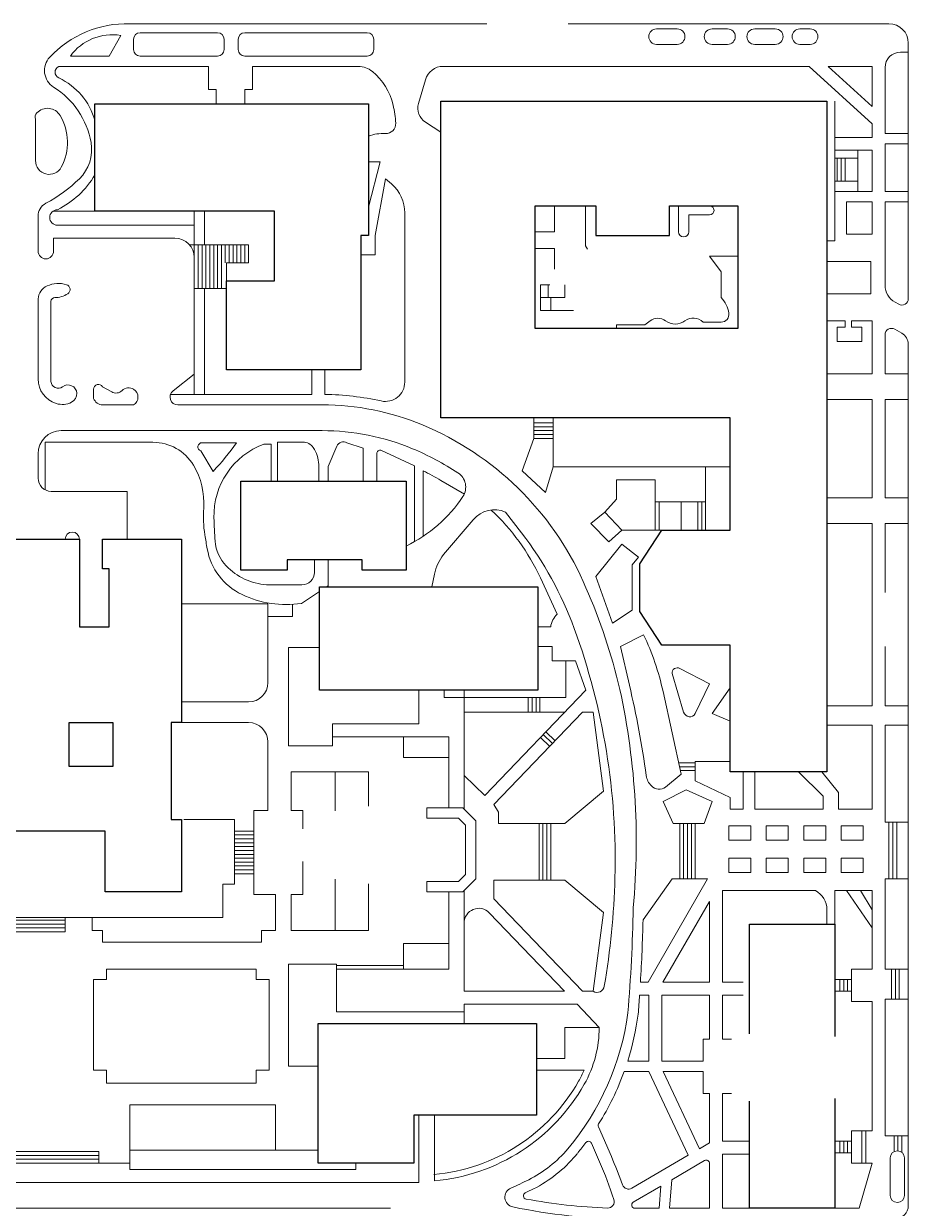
# Model space of a CAD drawing. Header units: feet. Extents: x 2817291 to 2825191, y 230718 to 237492.
# Drawn here: x 2818872 to 2819561, y 234347 to 235269 of the extents above; entities that cross this region are included whole.
import ezdxf

# ---------------------------------------------------------------- set-up
doc = ezdxf.new("R2010")
doc.units = ezdxf.units.FT
doc.layers.add('63', color=7, linetype='Continuous', lineweight=13)

msp = doc.modelspace()

# ---------------------------------------------------------------- linework, layer by layer
at = {"layer": '63'}
for p, q in [((2819545.529, 235268.763), (2819295.711, 235268.763)), ((2819364.626, 235264.743), (2819380.706, 235264.743)), ((2819407.842, 235264.743), (2819419.902, 235264.743)), ((2819441.007, 235264.743), (2819457.087, 235264.743)), ((2819476.183, 235264.743), (2819484.223, 235264.743)), ((2818938.499, 235243.638), (2818947.544, 235259.718)), ((2818957.594, 235256.703), (2818957.594, 235248.663)), ((2819022.92, 235261.728), (2818962.619, 235261.728)), ((2819027.945, 235248.663), (2819027.945, 235256.703)), ((2819039, 235256.703), (2819039, 235248.663)), ((2819139.502, 235261.728), (2819044.025, 235261.728)), ((2819144.527, 235248.663), (2819144.527, 235256.703)), ((2819380.706, 235252.683), (2819364.626, 235252.683)), ((2819419.902, 235252.683), (2819407.842, 235252.683)), ((2819457.087, 235252.683), (2819441.007, 235252.683)), ((2819484.223, 235252.683), (2819476.183, 235252.683)), ((2819560.604, 235246.653), (2819554.472, 235246.653)), ((2819560.604, 235054.859), (2819560.604, 235253.688)), ((2818908.348, 235243.638), (2818938.499, 235243.638)), ((2818962.619, 235243.638), (2819022.92, 235243.638)), ((2819044.025, 235243.638), (2819139.502, 235243.638)), ((2818899.303, 235235.597), (2819015.885, 235235.597)), ((2819015.885, 235235.597), (2819015.885, 235217.507)), ((2819050.056, 235235.597), (2819132.467, 235235.597)), ((2819050.056, 235217.507), (2819050.056, 235235.597)), ((2819198.574, 235235.597), (2819483.376, 235235.597)), ((2819483.376, 235235.597), (2819532.464, 235190.841)), ((2819498.293, 235235.597), (2819532.464, 235204.442)), ((2819498.293, 235235.597), (2819532.464, 235235.597)), ((2819532.464, 235235.597), (2819532.464, 235204.442)), ((2819542.514, 235234.694), (2819542.514, 235183.337)), ((2819179.361, 235206.641), (2819184.731, 235225.194)), ((2819015.885, 235217.507), (2819021.915, 235217.507)), ((2819021.915, 235217.507), (2819021.915, 235206.452)), ((2819044.025, 235217.507), (2819050.056, 235217.507)), ((2819044.025, 235206.452), (2819044.025, 235217.507)), ((2819503.318, 235099.92), (2819503.318, 235208.462)), ((2818881.213, 235194.392), (2818881.213, 235162.231)), ((2819196.788, 235184.342), (2819184.748, 235192.167)), ((2819532.464, 235190.841), (2819532.464, 235180.321)), ((2819542.514, 235183.337), (2819560.604, 235183.337)), ((2819503.318, 235180.321), (2819532.464, 235180.321)), ((2819542.514, 235175.296), (2819560.604, 235175.296)), ((2819542.514, 235175.296), (2819542.514, 235138.111)), ((2819503.318, 235170.271), (2819532.464, 235170.271)), ((2819503.318, 235164.241), (2819521.408, 235164.241)), ((2819505.328, 235146.151), (2819505.328, 235164.241)), ((2819508.343, 235146.151), (2819508.343, 235164.241)), ((2819511.358, 235146.151), (2819511.358, 235164.241)), ((2819521.408, 235170.271), (2819521.408, 235138.111)), ((2819532.464, 235170.271), (2819532.464, 235138.111)), ((2819149.552, 235161.226), (2819140.507, 235161.226)), ((2819140.507, 235126.051), (2819149.552, 235161.226)), ((2819153.572, 235148.161), (2819145.532, 235103.94)), ((2819158.28, 235144.126), (2819153.572, 235148.161)), ((2819521.408, 235146.151), (2819503.318, 235146.151)), ((2819503.318, 235138.111), (2819532.464, 235138.111)), ((2819542.514, 235138.111), (2819560.604, 235138.111)), ((2819309.35, 235095.9), (2819309.35, 235127.056)), ((2819381.711, 235127.056), (2819381.711, 235106.955)), ((2819512.363, 235130.071), (2819512.363, 235104.945)), ((2819532.464, 235130.071), (2819512.363, 235130.071)), ((2819532.464, 235104.945), (2819532.464, 235130.071)), ((2819542.514, 235130.071), (2819560.604, 235130.071)), ((2819542.514, 235130.071), (2819542.514, 235065.24)), ((2818883.223, 235119.016), (2818883.223, 235091.88)), ((2818927.444, 235123.035), (2818894.965, 235123.035)), ((2819004.83, 235086.855), (2819004.83, 235123.035)), ((2819012.87, 235096.666), (2819012.87, 235123.035)), ((2819168.647, 234989.971), (2819168.647, 235121.584)), ((2819389.751, 235120.021), (2819405.831, 235120.021)), ((2819389.751, 235106.955), (2819389.751, 235120.021)), ((2819004.83, 235111.98), (2818898.298, 235111.98)), ((2818895.283, 235101.93), (2818989.755, 235101.93)), ((2818895.283, 235091.88), (2818895.283, 235101.93)), ((2819145.532, 235103.94), (2819145.532, 235088.865)), ((2819497.288, 235099.92), (2819503.318, 235099.92)), ((2819512.363, 235104.945), (2819532.464, 235104.945)), ((2819001.201, 235096.666), (2819047.041, 235096.666)), ((2819007.845, 235062.734), (2819007.845, 235096.666)), ((2819010.86, 235062.734), (2819010.86, 235096.666)), ((2819013.875, 235062.734), (2819013.875, 235096.666)), ((2819016.89, 235062.734), (2819016.89, 235096.666)), ((2819016.89, 235062.734), (2819016.89, 235096.666)), ((2819019.905, 235062.734), (2819019.905, 235096.666)), ((2819022.92, 235062.734), (2819022.92, 235096.666)), ((2819025.935, 235062.734), (2819025.935, 235096.666)), ((2819028.95, 235082.835), (2819028.95, 235096.666)), ((2819031.965, 235082.835), (2819031.965, 235096.666)), ((2819034.98, 235082.835), (2819034.98, 235096.666)), ((2819037.995, 235082.835), (2819037.995, 235096.666)), ((2819041.01, 235082.835), (2819041.01, 235096.666)), ((2819044.025, 235082.835), (2819044.025, 235096.666)), ((2819047.041, 235096.666), (2819047.041, 235082.835)), ((2819270.154, 235093.89), (2819285.229, 235093.89)), ((2819285.229, 235093.89), (2819285.229, 235077.708)), ((2819311.008, 235093.413), (2819309.35, 235095.9)), ((2819004.83, 235086.855), (2819004.83, 234996.068)), ((2819029.955, 235082.835), (2819029.955, 235068.765)), ((2819047.041, 235082.835), (2819029.955, 235082.835)), ((2819145.532, 235088.865), (2819134.477, 235088.865)), ((2819405.831, 235087.86), (2819427.942, 235087.86)), ((2819414.877, 235075.8), (2819405.831, 235087.86)), ((2819497.288, 235083.84), (2819531.459, 235083.84)), ((2819531.459, 235083.84), (2819531.459, 235058.715)), ((2819414.877, 235055.699), (2819414.877, 235075.8)), ((2819029.955, 235062.734), (2819004.83, 235062.734)), ((2819012.87, 234980.323), (2819012.87, 235062.734)), ((2819029.955, 235068.765), (2819029.955, 235062.734)), ((2819274.174, 235065.75), (2819274.174, 235045.649)), ((2819281.527, 235065.75), (2819274.174, 235065.75)), ((2818883.223, 235054.694), (2818883.223, 234992.383)), ((2818893.273, 234990.373), (2818893.273, 235052.684)), ((2819286.388, 235055.699), (2819274.174, 235055.699)), ((2819531.459, 235058.715), (2819497.288, 235058.715)), ((2819550.268, 235052.062), (2819553.139, 235050.467)), ((2819274.174, 235045.649), (2819299.92, 235045.649)), ((2819333.47, 235034.594), (2819355.581, 235034.594)), ((2819333.47, 235031.579), (2819333.47, 235034.594)), ((2819355.581, 235034.594), (2819359.601, 235037.609)), ((2819400.806, 235036.604), (2819414.877, 235036.604)), ((2819497.288, 235037.609), (2819511.358, 235037.609)), ((2819511.358, 235037.609), (2819511.358, 235032.584)), ((2819516.383, 235037.609), (2819532.464, 235037.609)), ((2819516.383, 235032.584), (2819516.383, 235037.609)), ((2819532.464, 235037.609), (2819532.464, 234996.403)), ((2819505.328, 235032.584), (2819505.328, 235021.529)), ((2819511.358, 235032.584), (2819505.328, 235032.584)), ((2819524.423, 235032.584), (2819516.383, 235032.584)), ((2819524.423, 235021.529), (2819524.423, 235032.584)), ((2819542.514, 235026.724), (2819542.514, 234996.403)), ((2819555.435, 235028.086), (2819549.979, 235031.117)), ((2819505.328, 235021.529), (2819524.423, 235021.529)), ((2819560.604, 234349.173), (2819560.604, 235019.3)), ((2819096.286, 234980.323), (2819096.286, 234999.418)), ((2819106.336, 234980.314), (2819106.336, 234999.418)), ((2819004.83, 234996.068), (2818988.257, 234983.179)), ((2819004.83, 234996.068), (2819004.83, 234980.323)), ((2819532.464, 234996.403), (2819497.288, 234996.403)), ((2819560.604, 234996.403), (2819542.514, 234996.403)), ((2818926.439, 234977.308), (2818926.439, 234984.343)), ((2818933.474, 234986.353), (2818940.509, 234982.333)), ((2818986.228, 234980.323), (2819096.286, 234980.323)), ((2818957.594, 234972.283), (2818933.474, 234972.283)), ((2818991.996, 234972.283), (2819104.326, 234972.283)), ((2819532.464, 234976.303), (2819497.288, 234976.303)), ((2819532.464, 234976.303), (2819532.464, 234899.922)), ((2819560.604, 234976.303), (2819542.514, 234976.303)), ((2819542.514, 234976.303), (2819542.514, 234899.922)), ((2819269.149, 234946.153), (2819269.149, 234962.233)), ((2819284.224, 234962.233), (2819284.224, 234924.042)), ((2818901.241, 234952.183), (2819104.326, 234952.183)), ((2819269.149, 234958.213), (2819284.224, 234958.213)), ((2819269.149, 234955.198), (2819284.224, 234955.198)), ((2819269.149, 234952.183), (2819284.224, 234952.183)), ((2818888.806, 234943.138), (2818972.669, 234943.138)), ((2818888.806, 234906.088), (2818888.806, 234943.138)), ((2819037.661, 234942.803), (2819010.883, 234942.803)), ((2819064.747, 234941.699), (2819058.899, 234941.699)), ((2819064.747, 234912.987), (2819064.747, 234941.699)), ((2819069.672, 234943.245), (2819089.371, 234943.245)), ((2819069.672, 234912.987), (2819069.672, 234943.245)), ((2819123.536, 234942.803), (2819136.156, 234938.607)), ((2819260.104, 234921.027), (2819269.149, 234946.153)), ((2819269.149, 234949.168), (2819284.224, 234949.168)), ((2819269.149, 234946.153), (2819284.224, 234946.153)), ((2818883.223, 234915.241), (2818883.223, 234934.165)), ((2819009.96, 234936.398), (2819019.501, 234920.498)), ((2819109.07, 234924.252), (2819115.841, 234940.153)), ((2819136.156, 234938.607), (2819136.156, 234912.987)), ((2819146.929, 234912.987), (2819146.929, 234934.411)), ((2819150.006, 234937.061), (2819176.169, 234924.694)), ((2819101.683, 234925.798), (2819101.683, 234912.987)), ((2819109.07, 234912.987), (2819109.07, 234924.252)), ((2819176.169, 234924.694), (2819176.169, 234865.796)), ((2819284.224, 234924.042), (2819278.194, 234903.942)), ((2819284.224, 234924.042), (2819421.912, 234924.042)), ((2819402.816, 234924.042), (2819402.816, 234874.796)), ((2819182.941, 234869.934), (2819182.941, 234920.939)), ((2819278.194, 234903.942), (2819260.104, 234921.027)), ((2819333.47, 234913.992), (2819363.621, 234913.992)), ((2819333.47, 234898.917), (2819333.47, 234913.992)), ((2819363.621, 234913.992), (2819363.621, 234896.907)), ((2818952.569, 234904.947), (2818893.517, 234904.947)), ((2818952.569, 234867.761), (2818952.569, 234904.947)), ((2819215.028, 234902.729), (2819196.791, 234913.431)), ((2819324.425, 234888.867), (2819333.47, 234898.917)), ((2819363.621, 234896.907), (2819402.816, 234896.907)), ((2819363.621, 234896.907), (2819363.621, 234874.796)), ((2819366.636, 234896.907), (2819366.636, 234874.796)), ((2819383.721, 234896.907), (2819383.721, 234874.796)), ((2819396.786, 234896.907), (2819396.786, 234874.796)), ((2819399.801, 234896.907), (2819399.801, 234874.796)), ((2819532.464, 234899.922), (2819497.288, 234899.922)), ((2819560.604, 234899.922), (2819542.514, 234899.922)), ((2819247.022, 234888.851), (2819259.582, 234872.575)), ((2819324.425, 234888.867), (2819313.37, 234879.821)), ((2819337.49, 234874.796), (2819324.425, 234888.867)), ((2819198.798, 234855.701), (2819221.913, 234882.837)), ((2819313.37, 234879.821), (2819327.44, 234865.751)), ((2819532.464, 234879.821), (2819497.288, 234879.821)), ((2819532.464, 234879.821), (2819532.464, 234738.114)), ((2819560.604, 234879.821), (2819542.514, 234879.821)), ((2819542.514, 234879.821), (2819542.514, 234826.188)), ((2819327.44, 234865.751), (2819337.49, 234874.796)), ((2819368.646, 234874.796), (2819337.49, 234874.796)), ((2819169.653, 234862.416), (2819169.653, 234843.641)), ((2819317.39, 234838.616), (2819337.49, 234863.741)), ((2819337.49, 234863.741), (2819350.556, 234853.691)), ((2819098.297, 234841.928), (2819098.297, 234851.681)), ((2819109.07, 234831.498), (2819109.07, 234851.681)), ((2819109.07, 234851.681), (2819109.07, 234830.576)), ((2819135.482, 234851.681), (2819109.07, 234851.681)), ((2819135.482, 234843.641), (2819135.482, 234851.681)), ((2819350.556, 234853.691), (2819345.53, 234847.661)), ((2819169.653, 234843.641), (2819135.482, 234843.641)), ((2819189.753, 234830.576), (2819191.763, 234840.626)), ((2819345.53, 234847.661), (2819345.53, 234812.485)), ((2819061.054, 234832.161), (2819088.53, 234832.161)), ((2819107.659, 234830.576), (2819109.07, 234831.498)), ((2819287.24, 234809.47), (2819274.174, 234837.611)), ((2819330.455, 234802.435), (2819317.39, 234838.616)), ((2819088.14, 234817.806), (2819102.316, 234827.08)), ((2819109.07, 234830.576), (2819189.753, 234830.576)), ((2819062.116, 234817.511), (2818994.78, 234817.511)), ((2819062.116, 234756.204), (2819062.116, 234817.511)), ((2819081.211, 234807.46), (2819081.211, 234817.066)), ((2819345.53, 234812.485), (2819330.455, 234802.435)), ((2819062.116, 234807.46), (2819081.211, 234807.46)), ((2819272.164, 234799.42), (2819282.214, 234799.42)), ((2819354.576, 234793.39), (2819336.485, 234784.345)), ((2819078.196, 234783.34), (2819078.196, 234706.959)), ((2819102.316, 234783.34), (2819078.196, 234783.34)), ((2819272.164, 234784.238), (2819283.282, 234784.238)), ((2819283.282, 234784.238), (2819283.282, 234773.196)), ((2819336.485, 234784.345), (2819343.52, 234754.194)), ((2819542.514, 234784.142), (2819542.514, 234738.114)), ((2819283.282, 234773.196), (2819294.055, 234773.196)), ((2819294.055, 234773.196), (2819294.055, 234744.486)), ((2819294.055, 234773.196), (2819301.442, 234773.196)), ((2819301.442, 234773.196), (2819309.465, 234750.169)), ((2819405.831, 234755.199), (2819382.716, 234767.26)), ((2819376.686, 234763.24), (2819385.731, 234733.089)), ((2819179.703, 234724.044), (2819179.703, 234750.174)), ((2819199.254, 234744.486), (2819199.254, 234750.174)), ((2819214.878, 234657.713), (2819214.878, 234750.174)), ((2819309.465, 234750.169), (2819230.875, 234668.304)), ((2819383.721, 234684.848), (2819369.651, 234749.169)), ((2819394.776, 234732.084), (2819405.831, 234755.199)), ((2819421.912, 234752.184), (2819407.842, 234732.084)), ((2818994.78, 234741.129), (2819047.041, 234741.129)), ((2819294.055, 234744.486), (2819199.254, 234744.486)), ((2819264.814, 234744.486), (2819264.814, 234733.089)), ((2819267.829, 234744.486), (2819267.829, 234733.089)), ((2819270.844, 234744.486), (2819270.844, 234733.089)), ((2819273.859, 234744.486), (2819273.859, 234733.089)), ((2819214.878, 234733.089), (2819293.069, 234733.089)), ((2819307, 234733.089), (2819237.994, 234661.207)), ((2819307, 234733.089), (2819315.38, 234733.089)), ((2819323.42, 234671.783), (2819315.38, 234733.089)), ((2819407.842, 234732.084), (2819421.912, 234726.054)), ((2819532.464, 234738.114), (2819497.288, 234738.114)), ((2819560.604, 234738.114), (2819542.514, 234738.114)), ((2819047.041, 234725.049), (2818994.78, 234725.049)), ((2819112.367, 234724.044), (2819179.703, 234724.044)), ((2819112.367, 234706.959), (2819112.367, 234724.044)), ((2819532.464, 234723.039), (2819497.288, 234723.039)), ((2819532.464, 234723.039), (2819532.464, 234657.713)), ((2819560.604, 234723.039), (2819542.514, 234723.039)), ((2819542.514, 234723.039), (2819542.514, 234647.663)), ((2819112.367, 234713.994), (2819202.818, 234713.994)), ((2819167.643, 234697.913), (2819167.643, 234713.994)), ((2819202.818, 234713.994), (2819202.818, 234658.718)), ((2819274.269, 234713.506), (2819281.519, 234706.546)), ((2819276.357, 234715.681), (2819283.607, 234708.721)), ((2819278.445, 234717.856), (2819285.695, 234710.896)), ((2819062.116, 234656.708), (2819062.116, 234709.974)), ((2819078.196, 234706.959), (2819112.367, 234706.959)), ((2819202.818, 234697.913), (2819167.643, 234697.913)), ((2819381.787, 234693.69), (2819394.776, 234693.69)), ((2819394.776, 234694.898), (2819421.912, 234694.898)), ((2819394.776, 234679.823), (2819394.776, 234694.898)), ((2819080.206, 234686.858), (2819140.507, 234686.858)), ((2819080.206, 234656.708), (2819080.206, 234686.858)), ((2819114.377, 234656.322), (2819114.377, 234686.858)), ((2819140.507, 234686.858), (2819140.507, 234659.937)), ((2819214.878, 234683.843), (2819230.875, 234668.304)), ((2819371.661, 234674.798), (2819383.721, 234684.848)), ((2819382.446, 234690.675), (2819394.776, 234690.675)), ((2819383.106, 234687.66), (2819394.776, 234687.66)), ((2819431.962, 234686.858), (2819431.962, 234657.713)), ((2819441.007, 234657.713), (2819441.007, 234686.858)), ((2819475.178, 234686.858), (2819494.273, 234667.763)), ((2819506.333, 234670.778), (2819493.268, 234686.858)), ((2819421.912, 234666.758), (2819394.776, 234679.823)), ((2819293.27, 234646.658), (2819323.42, 234671.783)), ((2819369.651, 234663.743), (2819387.741, 234672.788)), ((2819387.741, 234672.788), (2819407.842, 234663.743)), ((2819421.912, 234657.713), (2819421.912, 234666.758)), ((2819494.273, 234667.763), (2819494.273, 234657.713)), ((2819506.333, 234657.713), (2819506.333, 234670.778)), ((2819051.061, 234656.708), (2819062.116, 234656.708)), ((2819051.061, 234649.673), (2819051.061, 234656.708)), ((2819089.251, 234656.708), (2819080.206, 234656.708)), ((2819089.251, 234642.33), (2819089.251, 234656.708)), ((2819213.873, 234658.718), (2819185.733, 234658.718)), ((2819185.733, 234650.678), (2819185.733, 234658.718)), ((2819223.923, 234648.668), (2819213.873, 234658.718)), ((2819237.994, 234661.207), (2819241.729, 234655.487)), ((2819377.691, 234646.658), (2819369.651, 234663.743)), ((2819407.842, 234663.743), (2819401.811, 234646.658)), ((2819431.962, 234657.713), (2819421.912, 234657.713)), ((2819494.273, 234657.713), (2819441.007, 234657.713)), ((2819532.464, 234657.713), (2819506.333, 234657.713)), ((2818996.79, 234649.673), (2819035.985, 234649.673)), ((2819035.985, 234649.673), (2819035.985, 234599.422)), ((2819051.061, 234649.673), (2819051.061, 234591.382)), ((2819210.543, 234650.678), (2819185.733, 234650.678)), ((2819215.883, 234645.337), (2819210.543, 234650.678)), ((2819223.923, 234603.442), (2819223.923, 234648.668)), ((2819241.729, 234655.487), (2819241.729, 234646.658)), ((2819241.729, 234646.658), (2819293.27, 234646.658)), ((2819273.169, 234602.437), (2819273.169, 234646.658)), ((2819276.184, 234602.437), (2819276.184, 234646.658)), ((2819279.199, 234602.437), (2819279.199, 234646.658)), ((2819282.214, 234602.437), (2819282.214, 234646.658)), ((2819401.811, 234646.658), (2819377.691, 234646.658)), ((2819382.716, 234646.658), (2819382.716, 234603.442)), ((2819385.731, 234646.658), (2819385.731, 234603.442)), ((2819388.746, 234646.658), (2819388.746, 234603.442)), ((2819391.761, 234646.658), (2819391.761, 234603.442)), ((2819394.776, 234646.658), (2819394.776, 234603.442)), ((2819542.514, 234647.663), (2819560.604, 234647.663)), ((2819545.529, 234603.442), (2819545.529, 234647.663)), ((2819548.544, 234603.442), (2819548.544, 234647.663)), ((2819551.559, 234603.442), (2819551.559, 234647.663)), ((2819051.061, 234640.628), (2819035.985, 234640.628)), ((2819051.061, 234637.613), (2819035.985, 234637.613)), ((2819215.883, 234606.772), (2819215.883, 234645.337)), ((2819437.992, 234644.648), (2819420.907, 234644.648)), ((2819420.907, 234644.648), (2819420.907, 234633.592)), ((2819437.992, 234633.592), (2819437.992, 234644.648)), ((2819467.138, 234644.648), (2819450.052, 234644.648)), ((2819450.052, 234644.648), (2819450.052, 234633.592)), ((2819467.138, 234633.592), (2819467.138, 234644.648)), ((2819496.283, 234644.648), (2819479.198, 234644.648)), ((2819479.198, 234644.648), (2819479.198, 234633.592)), ((2819496.283, 234633.592), (2819496.283, 234644.648)), ((2819525.428, 234644.648), (2819508.343, 234644.648)), ((2819508.343, 234644.648), (2819508.343, 234633.592)), ((2819525.428, 234633.592), (2819525.428, 234644.648)), ((2819051.061, 234634.597), (2819035.985, 234634.597)), ((2819051.061, 234631.582), (2819035.985, 234631.582)), ((2819051.061, 234628.567), (2819035.985, 234628.567)), ((2819420.907, 234633.592), (2819437.992, 234633.592)), ((2819450.052, 234633.592), (2819467.138, 234633.592)), ((2819479.198, 234633.592), (2819496.283, 234633.592)), ((2819508.343, 234633.592), (2819525.428, 234633.592)), ((2819051.061, 234625.552), (2819035.985, 234625.552)), ((2819051.061, 234622.537), (2819035.985, 234622.537)), ((2819051.061, 234619.522), (2819035.985, 234619.522)), ((2819437.992, 234619.522), (2819420.907, 234619.522)), ((2819420.907, 234619.522), (2819420.907, 234608.467)), ((2819437.992, 234608.467), (2819437.992, 234619.522)), ((2819467.138, 234619.522), (2819450.052, 234619.522)), ((2819450.052, 234619.522), (2819450.052, 234608.467)), ((2819467.138, 234608.467), (2819467.138, 234619.522)), ((2819496.283, 234619.522), (2819479.198, 234619.522)), ((2819479.198, 234619.522), (2819479.198, 234608.467)), ((2819496.283, 234608.467), (2819496.283, 234619.522)), ((2819525.428, 234619.522), (2819508.343, 234619.522)), ((2819508.343, 234619.522), (2819508.343, 234608.467)), ((2819525.428, 234608.467), (2819525.428, 234619.522)), ((2819051.061, 234616.507), (2819035.985, 234616.507)), ((2819051.061, 234613.492), (2819035.985, 234613.492)), ((2819051.061, 234610.477), (2819035.985, 234610.477)), ((2819089.251, 234591.382), (2819089.251, 234617.016)), ((2819051.061, 234607.462), (2819035.985, 234607.462)), ((2819114.377, 234563.241), (2819114.377, 234603.326)), ((2819185.733, 234601.432), (2819210.543, 234601.432)), ((2819185.733, 234601.432), (2819185.733, 234593.392)), ((2819210.543, 234601.432), (2819215.883, 234606.772)), ((2819213.873, 234593.392), (2819223.923, 234603.442)), ((2819237.994, 234602.437), (2819293.27, 234602.437)), ((2819237.994, 234587.887), (2819237.994, 234602.437)), ((2819293.27, 234602.437), (2819323.42, 234577.312)), ((2819376.686, 234603.442), (2819354.121, 234571.54)), ((2819358.016, 234523.041), (2819404.365, 234603.442)), ((2819404.365, 234603.442), (2819376.686, 234603.442)), ((2819420.907, 234608.467), (2819437.992, 234608.467)), ((2819450.052, 234608.467), (2819467.138, 234608.467)), ((2819479.198, 234608.467), (2819496.283, 234608.467)), ((2819508.343, 234608.467), (2819525.428, 234608.467)), ((2819542.514, 234603.442), (2819560.604, 234603.442)), ((2819542.514, 234603.442), (2819542.514, 234533.091)), ((2819026.94, 234599.422), (2819026.94, 234573.291)), ((2819035.985, 234599.422), (2819026.94, 234599.422)), ((2819051.061, 234591.382), (2819068.146, 234591.382)), ((2819068.146, 234591.382), (2819068.146, 234563.241)), ((2819080.206, 234591.382), (2819089.251, 234591.382)), ((2819080.206, 234563.241), (2819080.206, 234591.382)), ((2819140.507, 234599.712), (2819140.507, 234563.241)), ((2819185.733, 234593.392), (2819213.873, 234593.392)), ((2819202.818, 234593.392), (2819202.818, 234533.091)), ((2819214.878, 234569.199), (2819214.878, 234594.397)), ((2819415.882, 234594.397), (2819415.882, 234523.041)), ((2819415.882, 234594.397), (2819488.243, 234594.397)), ((2819503.318, 234568.266), (2819503.318, 234594.397)), ((2819503.318, 234594.397), (2819532.464, 234594.397)), ((2819512.363, 234594.397), (2819532.464, 234565.251)), ((2819523.418, 234594.397), (2819532.464, 234579.321)), ((2819532.464, 234594.397), (2819532.464, 234533.091)), ((2819307, 234516.005), (2819237.994, 234587.887)), ((2819026.94, 234573.291), (2818724.43, 234573.291)), ((2818904.328, 234562.236), (2818904.328, 234573.291)), ((2818925.433, 234563.241), (2818925.433, 234573.291)), ((2819293.069, 234516.005), (2819234.446, 234577.071)), ((2819323.42, 234577.312), (2819315.38, 234516.005)), ((2819497.288, 234568.266), (2819497.288, 234579.321)), ((2818904.328, 234571.281), (2818844.027, 234571.281)), ((2818904.328, 234568.266), (2818844.027, 234568.266)), ((2818904.328, 234565.251), (2818844.027, 234565.251)), ((2819214.878, 234569.199), (2819214.878, 234516.005)), ((2818844.027, 234562.236), (2818904.328, 234562.236)), ((2818933.474, 234563.241), (2818925.433, 234563.241)), ((2818933.474, 234554.196), (2818933.474, 234563.241)), ((2819057.091, 234563.241), (2819057.091, 234554.196)), ((2819068.146, 234563.241), (2819057.091, 234563.241)), ((2819140.507, 234563.241), (2819080.206, 234563.241)), ((2819057.091, 234554.196), (2818933.474, 234554.196)), ((2819167.643, 234553.191), (2819202.818, 234553.191)), ((2819167.643, 234536.106), (2819167.643, 234553.191)), ((2819078.196, 234537.111), (2819115.382, 234537.111)), ((2819078.196, 234457.715), (2819078.196, 234537.111)), ((2819115.382, 234537.111), (2819115.382, 234499.925)), ((2819167.643, 234536.106), (2819115.382, 234536.106)), ((2819167.643, 234533.091), (2819167.643, 234536.106)), ((2818936.489, 234533.091), (2818936.489, 234525.051)), ((2819053.071, 234533.091), (2818936.489, 234533.091)), ((2819053.071, 234525.051), (2819053.071, 234533.091)), ((2819167.643, 234533.091), (2819115.382, 234533.091)), ((2819202.818, 234533.091), (2819167.643, 234533.091)), ((2819516.383, 234533.091), (2819532.464, 234533.091)), ((2819516.383, 234525.051), (2819516.383, 234533.091)), ((2819542.514, 234533.091), (2819560.604, 234533.091)), ((2819547.539, 234533.091), (2819547.539, 234509.975)), ((2819550.554, 234533.091), (2819550.554, 234509.975)), ((2819553.569, 234533.091), (2819553.569, 234509.975)), ((2818926.439, 234525.051), (2818926.439, 234454.699)), ((2818936.489, 234525.051), (2818926.439, 234525.051)), ((2819063.121, 234525.051), (2819053.071, 234525.051)), ((2819063.121, 234454.699), (2819063.121, 234525.051)), ((2819358.016, 234523.041), (2819352.062, 234523.041)), ((2819405.831, 234523.041), (2819369.617, 234523.041)), ((2819431.962, 234523.041), (2819415.882, 234523.041)), ((2819503.318, 234525.051), (2819516.383, 234525.051)), ((2819507.338, 234525.051), (2819507.338, 234516.005)), ((2819510.353, 234525.051), (2819510.353, 234516.005)), ((2819513.368, 234525.051), (2819513.368, 234516.005)), ((2819516.383, 234525.051), (2819516.383, 234516.005)), ((2819214.878, 234516.005), (2819293.069, 234516.005)), ((2819307, 234516.005), (2819315.38, 234516.005)), ((2819358.596, 234512.99), (2819351.409, 234512.99)), ((2819358.596, 234461.734), (2819358.596, 234512.99)), ((2819405.831, 234512.99), (2819368.646, 234512.99)), ((2819368.646, 234461.734), (2819368.646, 234512.99)), ((2819405.831, 234512.99), (2819405.831, 234478.82)), ((2819431.962, 234512.99), (2819415.882, 234512.99)), ((2819415.882, 234512.99), (2819415.882, 234478.82)), ((2819503.318, 234516.005), (2819516.383, 234516.005)), ((2819516.383, 234516.005), (2819516.383, 234507.965)), ((2819542.514, 234509.975), (2819560.604, 234509.975)), ((2819542.514, 234509.975), (2819542.514, 234403.444)), ((2819115.382, 234499.925), (2819214.878, 234499.925)), ((2819214.878, 234505.955), (2819302.717, 234505.955)), ((2819214.878, 234499.925), (2819214.878, 234505.955)), ((2819214.878, 234499.925), (2819214.878, 234490.88)), ((2819320.083, 234487.865), (2819302.717, 234505.955)), ((2819516.383, 234507.965), (2819532.464, 234507.965)), ((2819532.464, 234507.965), (2819532.464, 234407.464)), ((2819293.27, 234487.865), (2819320.001, 234487.865)), ((2819293.27, 234463.745), (2819293.27, 234487.865)), ((2819400.806, 234478.82), (2819405.831, 234478.82)), ((2819400.806, 234461.734), (2819400.806, 234478.82)), ((2819415.882, 234478.82), (2819422.917, 234478.82)), ((2819271.159, 234463.745), (2819293.27, 234463.745)), ((2818926.439, 234454.699), (2818936.489, 234454.699)), ((2818936.489, 234454.699), (2818936.489, 234444.649)), ((2819053.071, 234454.699), (2819063.121, 234454.699)), ((2819053.071, 234444.649), (2819053.071, 234454.699)), ((2819101.311, 234457.715), (2819078.196, 234457.715)), ((2819271.159, 234454.699), (2819308.203, 234454.699)), ((2819339.425, 234453.694), (2819358.596, 234453.694)), ((2819342.151, 234461.734), (2819358.596, 234461.734)), ((2819389.296, 234388.431), (2819358.596, 234453.694)), ((2819368.646, 234461.734), (2819400.806, 234461.734)), ((2819398.011, 234393.515), (2819369.702, 234453.694)), ((2819369.702, 234453.694), (2819400.806, 234453.694)), ((2819400.806, 234453.694), (2819400.806, 234436.609)), ((2818936.489, 234444.649), (2819053.071, 234444.649)), ((2819400.806, 234436.609), (2819405.831, 234436.609)), ((2819405.831, 234436.609), (2819405.831, 234398.077)), ((2819415.882, 234436.609), (2819415.882, 234399.424)), ((2819415.882, 234436.609), (2819422.917, 234436.609)), ((2818954.579, 234427.564), (2818954.579, 234392.388)), ((2819068.146, 234427.564), (2818954.579, 234427.564)), ((2819068.146, 234392.388), (2819068.146, 234427.564)), ((2819179.703, 234419.524), (2819179.703, 234367.263)), ((2819191.763, 234419.524), (2819179.703, 234419.524)), ((2819191.763, 234368.505), (2819191.763, 234419.524)), ((2819319.354, 234410.441), (2819329.45, 234387.363)), ((2819516.383, 234407.464), (2819532.464, 234407.464)), ((2819516.383, 234399.424), (2819516.383, 234407.464)), ((2819524.423, 234382.338), (2819524.423, 234407.464)), ((2819527.439, 234382.338), (2819527.439, 234407.464)), ((2819320.243, 234383.335), (2819313.923, 234397.779)), ((2819398.011, 234393.515), (2819405.831, 234398.077)), ((2819415.882, 234399.424), (2819436.987, 234399.424)), ((2819503.318, 234399.424), (2819516.383, 234399.424)), ((2819507.338, 234399.424), (2819507.338, 234390.378)), ((2819510.353, 234399.424), (2819510.353, 234390.378)), ((2819513.368, 234399.424), (2819513.368, 234390.378)), ((2819516.383, 234399.424), (2819516.383, 234390.378)), ((2819542.514, 234403.444), (2819560.604, 234403.444)), ((2819549.549, 234403.444), (2819549.549, 234391.282)), ((2819552.564, 234403.444), (2819552.564, 234391.863)), ((2819555.579, 234403.444), (2819555.579, 234390.622)), ((2818817.897, 234391.383), (2818930.459, 234391.383)), ((2818930.459, 234391.383), (2818930.459, 234382.338)), ((2818954.579, 234392.388), (2819101.311, 234392.388)), ((2818954.579, 234377.313), (2818954.579, 234392.388)), ((2819415.882, 234389.373), (2819415.882, 234347.163)), ((2819415.882, 234389.373), (2819436.987, 234389.373)), ((2819503.318, 234390.378), (2819516.383, 234390.378)), ((2819516.383, 234390.378), (2819516.383, 234382.338)), ((2818794.781, 234382.338), (2818954.579, 234382.338)), ((2818930.459, 234388.368), (2818817.897, 234388.368)), ((2818930.459, 234385.353), (2818817.897, 234385.353)), ((2819130.457, 234382.338), (2819130.457, 234377.313)), ((2819345.399, 234362.825), (2819389.296, 234388.431)), ((2819402.053, 234384.238), (2819376.443, 234369.299)), ((2819405.831, 234347.163), (2819405.831, 234382.068)), ((2819516.383, 234382.338), (2819532.464, 234382.338)), ((2819532.464, 234382.338), (2819522.413, 234347.163)), ((2819546.534, 234386.358), (2819546.534, 234357.213)), ((2819557.589, 234357.213), (2819557.589, 234386.358)), ((2819130.457, 234377.313), (2818954.579, 234377.313)), ((2819179.703, 234367.263), (2818615.719, 234367.263)), ((2819367.99, 234364.368), (2819346.523, 234351.845)), ((2819366.636, 234347.163), (2819367.99, 234364.368)), ((2819374.701, 234347.163), (2819376.443, 234369.299)), ((2819157.592, 234347.163), (2818614.883, 234347.163)), ((2819347.789, 234347.163), (2819366.636, 234347.163)), ((2819374.701, 234347.163), (2819405.831, 234347.163)), ((2819415.882, 234347.163), (2819436.987, 234347.163)), ((2819522.413, 234347.163), (2819503.318, 234347.163))]:
    msp.add_line(p, q, dxfattribs=at)
at = {"layer": '63', "lineweight": 25}
for p, q in [((2818927.444, 235206.452), (2819134.477, 235206.452)), ((2818927.444, 235123.035), (2818927.444, 235206.452)), ((2819134.477, 235206.452), (2819140.507, 235206.452)), ((2819140.507, 235206.452), (2819140.507, 235103.94)), ((2819196.788, 235208.462), (2819497.288, 235208.462)), ((2819196.788, 234962.233), (2819196.788, 235208.462)), ((2819497.288, 235208.462), (2819497.288, 234686.858)), ((2819270.154, 235127.056), (2819317.39, 235127.056)), ((2819270.154, 235031.579), (2819270.154, 235127.056)), ((2819317.39, 235127.056), (2819317.39, 235103.94)), ((2819374.676, 235127.056), (2819427.942, 235127.056)), ((2819374.676, 235103.94), (2819374.676, 235127.056)), ((2819427.942, 235127.056), (2819427.942, 235031.579)), ((2819067.141, 235123.035), (2818927.444, 235123.035)), ((2819067.141, 235068.765), (2819067.141, 235123.035)), ((2819134.477, 235103.94), (2819134.477, 234999.418)), ((2819140.507, 235103.94), (2819134.477, 235103.94)), ((2819317.39, 235103.94), (2819374.676, 235103.94)), ((2819029.955, 235068.765), (2819067.141, 235068.765)), ((2819029.955, 234999.418), (2819029.955, 235068.765)), ((2819427.942, 235031.579), (2819270.154, 235031.579)), ((2819134.477, 234999.418), (2819029.955, 234999.418)), ((2819421.912, 234962.233), (2819196.788, 234962.233)), ((2819421.912, 234874.796), (2819421.912, 234962.233)), ((2819041.01, 234843.641), (2819041.01, 234912.987)), ((2819041.01, 234912.987), (2819169.653, 234912.987)), ((2819169.653, 234912.987), (2819169.653, 234843.641)), ((2818833.977, 234867.761), (2818915.383, 234867.761)), ((2818915.383, 234867.761), (2818915.383, 234799.42)), ((2818933.474, 234867.761), (2818994.78, 234867.761)), ((2818933.474, 234844.646), (2818933.474, 234867.761)), ((2818994.78, 234867.761), (2818994.78, 234725.049)), ((2819351.561, 234848.666), (2819368.646, 234874.796)), ((2819368.646, 234874.796), (2819421.912, 234874.796)), ((2819077.191, 234851.681), (2819077.191, 234843.641)), ((2819135.482, 234851.681), (2819077.191, 234851.681)), ((2819135.482, 234843.641), (2819135.482, 234851.681)), ((2818938.499, 234844.646), (2818933.474, 234844.646)), ((2818938.499, 234799.42), (2818938.499, 234844.646)), ((2819077.191, 234843.641), (2819041.01, 234843.641)), ((2819169.653, 234843.641), (2819135.482, 234843.641)), ((2819351.561, 234811.48), (2819351.561, 234848.666)), ((2819102.316, 234830.576), (2819272.164, 234830.576)), ((2819102.316, 234750.174), (2819102.316, 234830.576)), ((2819272.164, 234830.576), (2819272.164, 234750.174)), ((2819368.646, 234785.35), (2819351.561, 234811.48)), ((2818915.383, 234799.42), (2818938.499, 234799.42)), ((2819421.912, 234785.35), (2819368.646, 234785.35)), ((2819421.912, 234686.858), (2819421.912, 234785.35)), ((2819272.164, 234750.174), (2819102.316, 234750.174)), ((2818907.343, 234725.049), (2818941.514, 234725.049)), ((2818907.343, 234690.878), (2818907.343, 234725.049)), ((2818941.514, 234725.049), (2818941.514, 234690.878)), ((2818986.74, 234725.049), (2818986.74, 234649.673)), ((2818994.78, 234725.049), (2818986.74, 234725.049)), ((2818941.514, 234690.878), (2818907.343, 234690.878)), ((2819497.288, 234686.858), (2819421.912, 234686.858)), ((2818986.74, 234649.673), (2818994.78, 234649.673)), ((2818994.78, 234649.673), (2818994.78, 234593.392)), ((2818935.484, 234640.628), (2818815.887, 234640.628)), ((2818935.484, 234593.392), (2818935.484, 234640.628)), ((2818994.78, 234593.392), (2818935.484, 234593.392)), ((2819436.987, 234568.266), (2819503.318, 234568.266)), ((2819436.987, 234482.893), (2819436.987, 234568.266)), ((2819503.318, 234568.266), (2819503.318, 234480.929)), ((2819101.311, 234490.88), (2819271.159, 234490.88)), ((2819101.311, 234382.338), (2819101.311, 234490.88)), ((2819271.159, 234490.88), (2819271.159, 234419.524)), ((2819436.987, 234347.163), (2819436.987, 234430.526)), ((2819503.318, 234432.49), (2819503.318, 234347.163)), ((2819175.683, 234419.524), (2819175.683, 234382.338)), ((2819271.159, 234419.524), (2819175.683, 234419.524)), ((2819175.683, 234382.338), (2819101.311, 234382.338)), ((2819503.318, 234347.163), (2819436.987, 234347.163))]:
    msp.add_line(p, q, dxfattribs=at)
at = {"layer": '63'}
for points in [[(2819232.537, 235268.763), (2819125.145, 235268.763), (2818954.579, 235268.763)], [(2819285.229, 235127.056), (2819285.229, 235106.955), (2819270.154, 235106.955)], [(2819280.204, 235065.75), (2819280.204, 235055.699), (2819293.27, 235055.699), (2819293.27, 235065.75)], [(2819369.617, 234523.041), (2819405.831, 234585.862), (2819405.831, 234523.041)]]:
    msp.add_lwpolyline(points, dxfattribs=at)
msp.add_lwpolyline([(2819282.214, 235055.699), (2819282.214, 235045.649), (2819274.174, 235045.649), (2819274.174, 235055.699)], close=True, dxfattribs=at)
for centre, radius, start, end in [((2818952.444, 235186.494), 82.297, 88.51372, 136.98824), ((2819364.626, 235258.713), 6.03, 90, 270), ((2819380.706, 235258.713), 6.03, 270, 90), ((2819407.841, 235258.713), 6.03, 90, 270), ((2819419.902, 235258.713), 6.03, 270, 90), ((2819441.007, 235258.713), 6.03, 90, 270), ((2819457.087, 235258.713), 6.03, 270, 90), ((2819476.183, 235258.713), 6.03, 90, 270), ((2819484.223, 235258.713), 6.03, 270, 90), ((2819545.529, 235253.688), 15.075, 0, 90), ((2818941.061, 235219.711), 40.529, 80.79519, 143.81723), ((2818962.619, 235256.703), 5.025, 90, 180), ((2819022.92, 235256.703), 5.025, 0, 90), ((2819044.025, 235256.703), 5.025, 90, 180), ((2819139.502, 235256.703), 5.025, 0, 90), ((2818962.619, 235248.663), 5.025, 180, 270), ((2819022.92, 235248.663), 5.025, 270, 0), ((2819044.025, 235248.663), 5.025, 180, 270), ((2819139.502, 235248.663), 5.025, 270, 0), ((2819554.472, 235234.694), 11.959, 90, 180), ((2818903.322, 235232.32), 15.118, 136.98824, 237.87458), ((2818901.368, 235231.075), 4.972, 114.54111, 245.45889), ((2819132.467, 235218.386), 17.211, 50.03379, 90), ((2819112.347, 235194.38), 48.534, 13.18122, 50.03379), ((2819198.574, 235221.187), 14.411, 90, 163.85566), ((2818861.044, 235164.99), 64.385, 10.11834, 57.87458), ((2818878.045, 235179.994), 51.182, 15.16931, 65.45889), ((2818890.498, 235191.527), 11.437, 30.93668, 136.38294), ((2819081.013, 235187.041), 80.715, 3.07899, 13.18122), ((2819191.813, 235203.037), 12.964, 163.85566, 236.97613), ((2818885.689, 235196.11), 4.794, 136.38294, 200.9972), ((2818865.29, 235176.418), 40.826, 331.92752, 30.93668), ((2819153.983, 235190.966), 7.641, 266.92101, 3.07899), ((2819151.84, 235151.13), 32.253, 86.92101, 110.57131), ((2818893.373, 235170.759), 31.546, 314.24389, 10.11834), ((2818891.891, 235162.231), 10.678, 180, 331.92752), ((2818835.112, 235230.579), 115.048, 298.07249, 314.24389), ((2818866.764, 235187.13), 70.531, 296.55698, 329.35221), ((2819138.958, 235121.584), 29.69, 0, 49.39871), ((2818894.613, 235119.015), 11.39, 118.07249, 180), ((2819405.831, 235123.538), 3.518, 270, 90), ((2818898.298, 235118.01), 6.03, 90, 270), ((2818989.755, 235086.855), 15.075, 0, 90), ((2819385.731, 235106.955), 4.02, 180, 0), ((2818889.253, 235091.88), 6.03, 180, 0), ((2818895.36, 235053.686), 12.179, 114.76643, 175.24953), ((2818899.108, 235045.562), 21.126, 72.86172, 114.76643), ((2818904.175, 235061.995), 3.929, 303.39849, 72.86172), ((2819557.589, 235065.24), 15.075, 180, 240.9454), ((2818896.288, 235052.684), 3.015, 90, 180), ((2818896.288, 235073.957), 18.258, 270, 303.39849), ((2819399.074, 235040.26), 22.093, 8.79741, 44.33269), ((2819555.579, 235054.859), 5.025, 240.9454, 0), ((2819414.877, 235042.706), 6.102, 270, 8.79741), ((2819365.631, 235029.569), 10.05, 53.1301, 126.8699), ((2819379.198, 235047.659), 12.563, 233.1301, 306.8699), ((2819393.192, 235029.001), 10.76, 44.95887, 126.8699), ((2819547.539, 235026.724), 5.025, 60.9454, 180), ((2819550.554, 235019.3), 10.05, 0, 60.9454), ((2818903.215, 234992.383), 19.993, 180, 252.76871), ((2818898.895, 234990.837), 5.641, 184.71459, 307.36044), ((2818906.499, 234980.877), 6.889, 3.75166, 127.36043), ((2818930.243, 234984.343), 3.805, 31.89079, 180), ((2819153.572, 234989.971), 15.075, 257.42146, 0), ((2818906.048, 234980.848), 7.341, 296.75858, 3.75166), ((2818943.859, 234988.196), 6.752, 240.25512, 313.99492), ((2818953.723, 234977.98), 7.449, 58.68547, 133.99491), ((2818953.926, 234978.313), 7.058, 301.31453, 58.68547), ((2818991.996, 234978.372), 6.089, 127.87499, 270), ((2819104.326, 234769.27), 211.054, 77.42146, 89.45432), ((2818902.079, 234988.719), 16.157, 252.76871, 296.75858), ((2818933.474, 234979.72), 7.437, 198.92464, 270), ((2819104.326, 234769.27), 203.013, 67.38014, 90), ((2818901.241, 234934.165), 18.018, 90, 180), ((2819104.326, 234769.27), 182.913, 67.38014, 90), ((2819091.2, 234737.766), 237.142, 24.14766, 67.38013), ((2818972.669, 234906.448), 36.69, 31.02173, 90), ((2819010.883, 234939.534), 3.269, 90, 253.59135), ((2818869.059, 235061.527), 206.209, 316.84972, 324.84802), ((2819079.667, 234885.865), 59.571, 110.40293, 181.52497), ((2819089.371, 234933.515), 9.729, 34.66169, 90), ((2819120.885, 234938.005), 5.482, 61.07465, 156.93265), ((2819077.37, 234925.217), 24.319, 1.36781, 34.6617), ((2819149.608, 234934.411), 2.68, 81.45671, 180), ((2819091.2, 234737.766), 217.042, 56.7927, 67.38014), ((2818955.243, 234895.968), 57.024, 355.7965, 31.02173), ((2818893.517, 234915.241), 10.294, 180, 270), ((2819079.242, 234713.123), 232.253, 59.59373, 63.48121), ((2819202.796, 234908.256), 13.276, 326.63789, 56.7927), ((2819122.627, 234961.041), 109.262, 295.49207, 326.63789), ((2819100.267, 234885.309), 88.391, 175.7965, 189.29728), ((2819238.591, 234868.63), 21.908, 67.36582, 139.57392), ((2819119.781, 234765.928), 170.222, 24.90477, 46.97723), ((2819392.654, 234894.197), 372.669, 181.52497, 184.31303), ((2818909.856, 234867.761), 5.528, 0, 180), ((2819813.79, 235002.118), 811.412, 189.29728, 190.07245), ((2819039.573, 234702.806), 277.894, 20.11429, 37.65552), ((2819062.979, 234868.751), 48.847, 190.07245, 244.52727), ((2819051.966, 234868.503), 31.013, 184.31303, 224.00495), ((2819226.185, 234833.741), 35.103, 141.27615, 168.69007), ((2819064.872, 234880.969), 48.957, 224.00495, 265.52629), ((2819088.53, 234841.928), 9.767, 270, 0), ((2818873.943, 234640.365), 475.233, 14.09179, 24.14766), ((2819076.225, 234896.556), 79.646, 244.52727, 278.60369), ((2819298.797, 234797.41), 16.704, 133.78113, 173.08877), ((2818809.431, 234618.521), 522.985, 358.43654, 20.11429), ((2819167.619, 234704.975), 206.809, 12.33909, 25.31033), ((2819380.804, 234763.595), 4.133, 62.44719, 184.93295), ((2819047.04, 234756.204), 15.075, 270, 0), ((2818793.22, 234632.21), 555.637, 354.70693, 12.88062), ((2818579.356, 234575.889), 784.691, 7.90755, 13.13402), ((2819390.467, 234734.51), 4.945, 196.69924, 330.62037), ((2819047.04, 234709.974), 15.075, 0, 90), ((2819370.501, 234685.776), 14.05, 187.90755, 225.22256), ((2819366.741, 234681.986), 8.711, 225.22256, 304.38859), ((2818734.175, 234620.575), 598.269, 350.31136, 358.43654), ((2819480.203, 234579.321), 17.085, 0, 61.92751), ((2819226.245, 234569.199), 11.367, 43.83086, 180), ((2818058.568, 234605.438), 1288.152, 355.27245, 358.91088), ((2818047.232, 234602.739), 1307.261, 356.50474, 358.63244), ((2819318.327, 234520.843), 5.665, 238.64995, 350.31136), ((2818047.232, 234602.739), 1307.261, 355.4135, 356.06333), ((2819137.348, 234526.685), 206.815, 319.91631, 352.38274), ((2819137.348, 234526.685), 214.855, 342.40422, 352.38274), ((2819229.963, 234487.951), 90.038, 330.52186, 359.94524), ((2819229.963, 234487.951), 85.013, 330.52186, 336.97472), ((2819137.348, 234526.685), 214.855, 327.98463, 340.14012), ((2819178.554, 234517.011), 144.067, 275.08296, 330.52186), ((2819178.554, 234517.011), 149.092, 275.08296, 330.52186), ((2819321.655, 234411.448), 2.513, 147.98463, 203.62938), ((2819137.348, 234526.685), 214.855, 320.60489, 323.29706), ((2819311.621, 234396.772), 2.513, 23.62938, 143.29706), ((2819221.42, 234455.931), 96.932, 296.81866, 319.91631), ((2819137.348, 234526.685), 214.855, 319.91631, 320.43411), ((2819552.061, 234386.358), 5.528, 0, 180), ((2819221.42, 234455.931), 104.973, 296.81866, 319.91631), ((2819018.565, 234251.351), 329.286, 18.16091, 23.62938), ((2819018.565, 234251.351), 339.336, 19.65261, 23.62938), ((2819403.319, 234382.068), 2.513, 0, 120.25644), ((2819254.313, 234355.804), 7.729, 113.46332, 258.1406), ((2819146.701, 234603.73), 262.545, 293.46332, 296.81866), ((2819146.701, 234603.73), 270.585, 295.31528, 296.81866), ((2819342.867, 234367.165), 5.025, 199.65261, 300.25644), ((2819263.477, 234356.859), 2.513, 115.31528, 259.34429), ((2819340.505, 234766.255), 419.092, 259.34429, 268.08557), ((2819326.673, 234352.419), 5.025, 268.08557, 18.16091), ((2819347.789, 234349.675), 2.513, 120.25644, 270), ((2819552.061, 234357.213), 5.528, 180, 0), ((2819340.505, 234766.255), 427.132, 258.1406, 270), ((2819550.554, 234349.173), 10.05, 270, 0)]:
    msp.add_arc(centre, radius, start, end, dxfattribs=at)

doc.saveas('drawing.dxf')
